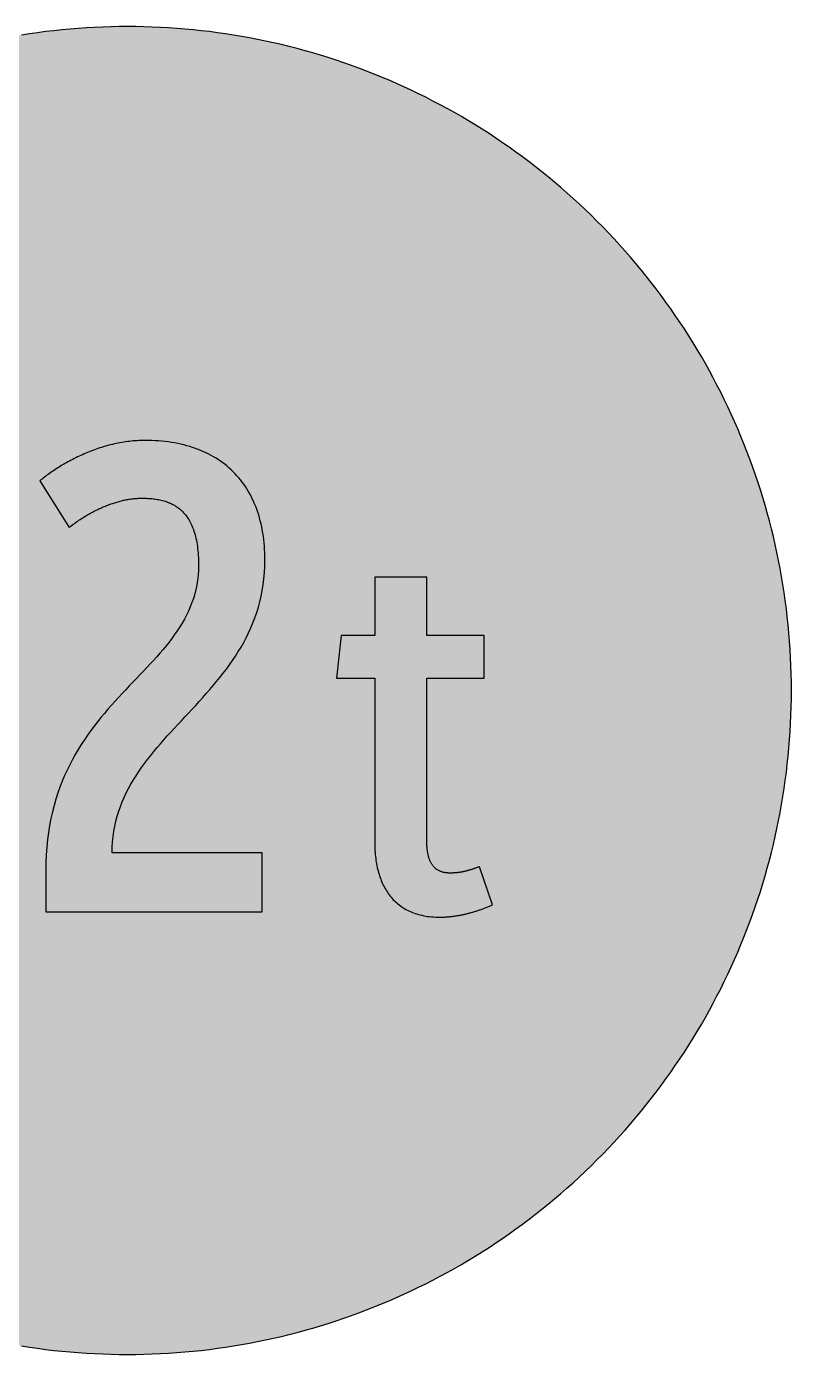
# Model space of a CAD drawing. Header units: millimetres. Extents: x 0 to 212, y 0 to 212.
# Drawn here: x 89.8 to 211.7, y 0.1 to 211.7 of the extents above; entities that cross this region are included whole.
import ezdxf

# ---------------------------------------------------------------- set-up
doc = ezdxf.new("R2010")
doc.units = ezdxf.units.MM

msp = doc.modelspace()

# ---------------------------------------------------------------- hatches: boundary and pattern name
for color, points in [(254, [(211.7189, 105.8869), (211.709, 107.2007), (211.6861, 108.5139), (211.6455, 109.8245), (211.5871, 111.1326), (211.5134, 112.4407), (211.4245, 113.7437), (211.3204, 115.0468), (211.201, 116.3447), (211.0638, 117.6426), (210.9114, 118.9355), (210.7413, 120.2258), (210.5584, 121.5136), (210.3577, 122.7988), (210.1418, 124.079), (209.9107, 125.3566), (209.6643, 126.6292), (209.4027, 127.8992), (209.1258, 129.1641), (208.8337, 130.4239), (208.5264, 131.6812), (208.2038, 132.936), (207.866, 134.1831), (207.5104, 135.4277), (207.1421, 136.6647), (206.7611, 137.8991), (206.3623, 139.1285), (205.9483, 140.3502), (205.5216, 141.5694), (205.0771, 142.781), (204.6199, 143.9901), (204.1474, 145.1915), (203.6623, 146.3853), (203.1619, 147.574), (202.6463, 148.7576), (202.1154, 149.9362), (201.5693, 151.1046), (201.0105, 152.2705), (200.439, 153.4262), (199.8523, 154.5768), (199.2503, 155.7198), (198.6356, 156.8577), (198.0057, 157.9855), (197.3605, 159.1081), (196.7052, 160.2232), (196.0321, 161.3281), (195.3489, 162.4279), (194.6504, 163.5176), (193.9366, 164.6022), (193.2102, 165.6766), (192.471, 166.7434), (191.7167, 167.8), (190.9521, 168.849), (190.1698, 169.8904), (189.3773, 170.9217), (188.5696, 171.9428), (187.7517, 172.9562), (186.9161, 173.9621), (186.0702, 174.9552), (185.2117, 175.9407), (184.338, 176.9161), (183.454, 177.8838), (182.5549, 178.8389), (181.643, 179.7837), (180.721, 180.7185), (179.7837, 181.643), (178.8389, 182.5549), (177.8838, 183.454), (176.9161, 184.338), (175.9407, 185.2117), (174.9552, 186.0702), (173.9621, 186.9161), (172.9562, 187.7492), (171.9428, 188.5696), (170.9217, 189.3773), (169.8904, 190.1698), (168.849, 190.9496), (167.8, 191.7167), (166.7408, 192.471), (165.6766, 193.2102), (164.6022, 193.9366), (163.5176, 194.6504), (162.4279, 195.3489), (161.3281, 196.0321), (160.2232, 196.7052), (159.1081, 197.3631), (157.9855, 198.0057), (156.8577, 198.6356), (155.7198, 199.2503), (154.5768, 199.8523), (153.4262, 200.439), (152.2705, 201.0131), (151.1046, 201.5719), (149.9362, 202.1154), (148.7576, 202.6463), (147.574, 203.1619), (146.3853, 203.6623), (145.1889, 204.15), (143.9875, 204.6199), (142.781, 205.0796), (141.5694, 205.5216), (140.3502, 205.9483), (139.1285, 206.3623), (137.8991, 206.7611), (136.6647, 207.1446), (135.4252, 207.5129), (134.1831, 207.866), (132.9334, 208.2038), (131.6812, 208.5264), (130.4239, 208.8337), (129.1641, 209.1284), (127.8966, 209.4052), (126.6292, 209.6668), (125.3541, 209.9132), (124.0765, 210.1444), (122.7963, 210.3603), (121.5136, 210.5584), (120.2258, 210.7438), (118.9355, 210.9114), (117.6401, 211.0638), (116.3447, 211.201), (115.0468, 211.3229), (113.7437, 211.4271), (112.4382, 211.516), (111.1326, 211.5896), (109.8245, 211.6455), (108.5113, 211.6861), (107.1982, 211.7115), (105.885, 211.7192), (104.5693, 211.7115), (103.2561, 211.6861), (101.9454, 211.6455), (100.6373, 211.5896), (99.3292, 211.516), (98.0262, 211.4271), (96.7232, 211.3229), (95.4253, 211.201), (94.1273, 211.0638), (92.8345, 210.9114), (91.5441, 210.7438), (90.2564, 210.5584), (88.9711, 210.3603), (87.691, 210.1444), (86.4133, 209.9132), (85.1408, 209.6668), (83.8708, 209.4052), (82.6059, 209.1284), (81.346, 208.8337), (80.0887, 208.5264), (78.834, 208.2038), (77.5868, 207.866), (76.3422, 207.5129), (75.1053, 207.1446), (73.8708, 206.7611), (72.6415, 206.3623), (71.4197, 205.9483), (70.2005, 205.5216), (68.9889, 205.0796), (67.7799, 204.6199), (66.5785, 204.15), (65.3847, 203.6623), (64.196, 203.1619), (63.0123, 202.6463), (61.8338, 202.1154), (60.6628, 201.5719), (59.4995, 201.0131), (58.3438, 200.439), (57.1932, 199.8523), (56.0502, 199.2503), (54.9123, 198.6356), (53.7845, 198.0057), (52.6618, 197.3631), (51.5468, 196.7052), (50.4419, 196.0321), (49.342, 195.3489), (48.2524, 194.6504), (47.1678, 193.9366), (46.0934, 193.2102), (45.0266, 192.471), (43.9699, 191.7167), (42.9209, 190.9496), (41.8795, 190.1698), (40.8483, 189.3773), (39.8272, 188.5696), (38.8137, 187.7492), (37.8079, 186.9161), (36.8148, 186.0702), (35.8292, 185.2117), (34.8539, 184.338), (33.8861, 183.454), (32.9311, 182.5549), (31.9862, 181.643), (31.049, 180.7185), (30.1269, 179.7837), (29.2151, 178.8389), (28.3159, 177.8838), (27.432, 176.9161), (26.5582, 175.9407), (25.6997, 174.9552), (24.8539, 173.9621), (24.0208, 172.9562), (23.2004, 171.9428), (22.3926, 170.9217), (21.6002, 169.8904), (20.8204, 168.849), (20.0533, 167.8), (19.2989, 166.7434), (18.5598, 165.6766), (17.8333, 164.6022), (17.1196, 163.5176), (16.4211, 162.4279), (15.7378, 161.3281), (15.0647, 160.2232), (14.4069, 159.1081), (13.7643, 157.9855), (13.1343, 156.8577), (12.5197, 155.7198), (11.9177, 154.5768), (11.3309, 153.4262), (10.7569, 152.2705), (10.1981, 151.1046), (9.6545, 149.9362), (9.1237, 148.7576), (8.6081, 147.574), (8.1077, 146.3853), (7.62, 145.1915), (7.1501, 143.9901), (6.6904, 142.781), (6.2484, 141.5694), (5.8217, 140.3502), (5.4077, 139.1285), (5.0089, 137.8991), (4.6253, 136.6647), (4.257, 135.4277), (3.904, 134.1831), (3.5662, 132.936), (3.2436, 131.6812), (2.9362, 130.4239), (2.6416, 129.1641), (2.3647, 127.8992), (2.1031, 126.6292), (1.8567, 125.3566), (1.6256, 124.079), (1.4097, 122.7988), (1.2116, 121.5136), (1.0262, 120.2258), (0.8585, 118.9355), (0.7061, 117.6426), (0.569, 116.3447), (0.447, 115.0468), (0.3429, 113.7437), (0.254, 112.4407), (0.1803, 111.1326), (0.1245, 109.8245), (0.0838, 108.5139), (0.0584, 107.2007), (0.0508, 105.885), (0.0584, 104.5718), (0.0838, 103.2586), (0.1245, 101.9454), (0.1803, 100.6373), (0.254, 99.3318), (0.3429, 98.0262), (0.447, 96.7232), (0.569, 95.4253), (0.7061, 94.1299), (0.8585, 92.8345), (1.0262, 91.5441), (1.2116, 90.2564), (1.4097, 88.9737), (1.6256, 87.6935), (1.8567, 86.4159), (2.1031, 85.1408), (2.3647, 83.8733), (2.6416, 82.6059), (2.9362, 81.346), (3.2436, 80.0887), (3.5662, 78.8365), (3.904, 77.5868), (4.257, 76.3448), (4.6253, 75.1053), (5.0089, 73.8708), (5.4077, 72.6415), (5.8217, 71.4197), (6.2484, 70.2005), (6.6904, 68.9889), (7.1501, 67.7824), (7.62, 66.581), (8.1077, 65.3847), (8.6081, 64.196), (9.1237, 63.0123), (9.6545, 61.8338), (10.1981, 60.6654), (10.7569, 59.4995), (11.3309, 58.3438), (11.9177, 57.1932), (12.5197, 56.0502), (13.1343, 54.9123), (13.7643, 53.7845), (14.4069, 52.6618), (15.0647, 51.5468), (15.7378, 50.4419), (16.4211, 49.342), (17.1196, 48.2524), (17.8333, 47.1678), (18.5598, 46.0934), (19.2989, 45.0291), (20.0533, 43.9699), (20.8204, 42.9209), (21.6002, 41.8795), (22.3926, 40.8483), (23.2004, 39.8272), (24.0208, 38.8137), (24.8539, 37.8079), (25.6997, 36.8148), (26.5582, 35.8292), (27.432, 34.8539), (28.3159, 33.8861), (29.2151, 32.9311), (30.1269, 31.9862), (31.049, 31.049), (31.9862, 30.1269), (32.9311, 29.2151), (33.8861, 28.3159), (34.8539, 27.432), (35.8292, 26.5582), (36.8148, 25.6997), (37.8079, 24.8539), (38.8137, 24.0182), (39.8272, 23.2004), (40.8483, 22.3926), (41.8795, 21.6002), (42.9209, 20.8178), (43.9699, 20.0533), (45.0266, 19.2989), (46.0934, 18.5598), (47.1678, 17.8333), (48.2524, 17.1196), (49.342, 16.4211), (50.4419, 15.7378), (51.5468, 15.0647), (52.6618, 14.4094), (53.7845, 13.7643), (54.9123, 13.1343), (56.0502, 12.5197), (57.1932, 11.9177), (58.3438, 11.3309), (59.4995, 10.7594), (60.6628, 10.2006), (61.8338, 9.6545), (63.0123, 9.1237), (64.196, 8.6081), (65.3847, 8.1077), (66.5785, 7.6225), (67.7799, 7.1501), (68.9889, 6.6929), (70.2005, 6.2484), (71.4197, 5.8217), (72.6415, 5.4077), (73.8708, 5.0089), (75.1053, 4.6279), (76.3422, 4.2596), (77.5868, 3.904), (78.834, 3.5662), (80.0887, 3.2436), (81.346, 2.9362), (82.6059, 2.6441), (83.8708, 2.3673), (85.1408, 2.1057), (86.4133, 1.8593), (87.691, 1.6281), (88.9711, 1.4122), (90.2564, 1.2116), (91.5441, 1.0287), (92.8345, 0.8585), (94.1273, 0.7061), (95.4253, 0.569), (96.7232, 0.4496), (98.0262, 0.3454), (99.3292, 0.2565), (100.6373, 0.1829), (101.9454, 0.1245), (103.2561, 0.0838), (104.5693, 0.061), (105.885, 0.0533), (107.1982, 0.061), (108.5113, 0.0838), (109.8245, 0.1245), (111.1326, 0.1829), (112.4382, 0.2565), (113.7437, 0.3454), (115.0468, 0.4496), (116.3447, 0.569), (117.6401, 0.7061), (118.9355, 0.8585), (120.2258, 1.0287), (121.5136, 1.2116), (122.7963, 1.4122), (124.0765, 1.6281), (125.3541, 1.8593), (126.6292, 2.1057), (127.8966, 2.3673), (129.1641, 2.6441), (130.4239, 2.9362), (131.6812, 3.2436), (132.9334, 3.5662), (134.1831, 3.904), (135.4252, 4.2596), (136.6647, 4.6279), (137.8991, 5.0089), (139.1285, 5.4077), (140.3502, 5.8217), (141.5694, 6.2484), (142.781, 6.6929), (143.9875, 7.1501), (145.1889, 7.6225), (146.3853, 8.1077), (147.574, 8.6081), (148.7576, 9.1237), (149.9362, 9.6545), (151.1046, 10.2006), (152.2705, 10.7594), (153.4262, 11.3309), (154.5768, 11.9177), (155.7198, 12.5197), (156.8577, 13.1343), (157.9855, 13.7643), (159.1081, 14.4094), (160.2232, 15.0647), (161.3281, 15.7378), (162.4279, 16.4211), (163.5176, 17.1196), (164.6022, 17.8333), (165.6766, 18.5598), (166.7408, 19.2989), (167.8, 20.0533), (168.849, 20.8178), (169.8904, 21.6002), (170.9217, 22.3926), (171.9428, 23.2004), (172.9562, 24.0182), (173.9621, 24.8539), (174.9552, 25.6997), (175.9407, 26.5582), (176.9161, 27.432), (177.8838, 28.3159), (178.8389, 29.2151), (179.7837, 30.1269), (180.721, 31.049), (181.643, 31.9862), (182.5549, 32.9311), (183.454, 33.8861), (184.338, 34.8539), (185.2117, 35.8292), (186.0702, 36.8148), (186.9161, 37.8079), (187.7517, 38.8137), (188.5696, 39.8272), (189.3773, 40.8483), (190.1698, 41.8795), (190.9521, 42.9209), (191.7167, 43.9699), (192.471, 45.0291), (193.2102, 46.0934), (193.9366, 47.1678), (194.6504, 48.2524), (195.3489, 49.342), (196.0321, 50.4419), (196.7052, 51.5468), (197.3605, 52.6618), (198.0057, 53.7845), (198.6356, 54.9123), (199.2503, 56.0502), (199.8523, 57.1932), (200.439, 58.3438), (201.0105, 59.4995), (201.5693, 60.6654), (202.1154, 61.8338), (202.6463, 63.0123), (203.1619, 64.196), (203.6623, 65.3847), (204.1474, 66.581), (204.6199, 67.7824), (205.0771, 68.9889), (205.5216, 70.2005), (205.9483, 71.4197), (206.3623, 72.6415), (206.7611, 73.8708), (207.1421, 75.1053), (207.5104, 76.3448), (207.866, 77.5868), (208.2038, 78.8365), (208.5264, 80.0887), (208.8337, 81.346), (209.1258, 82.6059), (209.4027, 83.8733), (209.6643, 85.1408), (209.9107, 86.4159), (210.1418, 87.6935), (210.3577, 88.9737), (210.5584, 90.2564), (210.7413, 91.5441), (210.9114, 92.8345), (211.0638, 94.1299), (211.201, 95.4253), (211.3204, 96.7232), (211.4245, 98.0262), (211.5134, 99.3318), (211.5871, 100.6373), (211.6455, 101.9454), (211.6861, 103.2586), (211.709, 104.5718), (211.7166, 105.885)]), (59, [(108.2146, 136.5412), (108.4402, 136.5377), (108.6663, 136.5352), (108.8923, 136.5275), (109.1159, 136.5174), (109.3394, 136.5047), (109.5604, 136.4894), (109.7788, 136.4691), (109.9972, 136.4463), (110.2131, 136.4183), (110.429, 136.3878), (110.6399, 136.3548), (110.8507, 136.3142), (111.059, 136.2735), (111.2672, 136.2253), (111.4704, 136.1745), (111.6736, 136.1211), (111.8718, 136.0602), (112.0699, 135.9941), (112.2655, 135.9256), (112.456, 135.8519), (112.6465, 135.7732), (112.8344, 135.6868), (113.0173, 135.5979), (113.2002, 135.5014), (113.378, 135.4023), (113.5532, 135.2956), (113.726, 135.1813), (113.8936, 135.0645), (114.0587, 134.94), (114.2213, 134.808), (114.3813, 134.6733), (114.5362, 134.5286), (114.6886, 134.3787), (114.8385, 134.2238), (114.9807, 134.0612), (115.123, 133.891), (115.2601, 133.7132), (115.3922, 133.5303), (115.5217, 133.3373), (115.6462, 133.1392), (115.7681, 132.9334), (115.8824, 132.7201), (115.9967, 132.4991), (116.1034, 132.2705), (116.2075, 132.0317), (116.3041, 131.7879), (116.398, 131.5339), (116.4869, 131.2723), (116.5733, 131.0005), (116.652, 130.7236), (116.7257, 130.4341), (116.7968, 130.1394), (116.8603, 129.8321), (116.9187, 129.5197), (116.9746, 129.1946), (117.0229, 128.8618), (117.0661, 128.5215), (117.1042, 128.1684), (117.1346, 127.8077), (117.1626, 127.4369), (117.1829, 127.0533), (117.1981, 126.6622), (117.2058, 126.2609), (117.2083, 125.8494), (117.1905, 125.0417), (117.1397, 124.2543), (117.0534, 123.4846), (116.9365, 122.7328), (116.7867, 121.9962), (116.6063, 121.2799), (116.398, 120.5763), (116.1644, 119.888), (115.9002, 119.2124), (115.6132, 118.5494), (115.2982, 117.8992), (114.9629, 117.2591), (114.6048, 116.6292), (114.2238, 116.0094), (113.825, 115.3973), (113.4059, 114.7928), (112.969, 114.1933), (112.5169, 113.6015), (112.047, 113.0122), (111.5644, 112.428), (111.0666, 111.8464), (110.5586, 111.2672), (110.0379, 110.6907), (109.507, 110.1141), (108.9685, 109.535), (108.4224, 108.9558), (107.8687, 108.3742), (107.3074, 107.7874), (106.746, 107.2007), (106.1771, 106.6063), (105.6081, 106.0069), (105.0392, 105.3998), (104.4677, 104.7852), (103.8987, 104.1629), (103.3323, 103.5304), (102.7684, 102.8878), (102.2096, 102.235), (101.6559, 101.5695), (101.1072, 100.8913), (100.5688, 100.2005), (100.0379, 99.4918), (99.5197, 98.7704), (99.0092, 98.0313), (98.5139, 97.2769), (98.0288, 96.5022), (97.5614, 95.7097), (97.1067, 94.8969), (96.6699, 94.0613), (96.2533, 93.2053), (95.852, 92.329), (95.4735, 91.4273), (95.1128, 90.5002), (94.7776, 89.5502), (94.4651, 88.5723), (94.1756, 87.5665), (93.914, 86.5353), (93.6777, 85.4735), (93.4695, 84.3839), (93.2891, 83.2637), (93.1418, 82.1106), (93.0224, 80.9244), (92.9361, 79.7077), (92.8853, 78.4555), (92.8675, 77.1677), (92.8688, 70.6092), (127.3708, 70.6092), (127.3708, 80.028), (103.4521, 80.028), (103.4694, 80.9142), (103.5202, 81.7829), (103.6066, 82.6338), (103.7234, 83.4644), (103.8733, 84.2797), (104.0536, 85.0798), (104.2619, 85.8622), (104.4956, 86.6292), (104.7598, 87.3811), (105.0468, 88.1202), (105.3617, 88.8467), (105.697, 89.5604), (106.0552, 90.2614), (106.4362, 90.9523), (106.8349, 91.633), (107.254, 92.3036), (107.6909, 92.9665), (108.143, 93.6193), (108.6129, 94.267), (109.0955, 94.9046), (109.5934, 95.5396), (110.1014, 96.1669), (110.6221, 96.7892), (111.1529, 97.4065), (111.6914, 98.0237), (112.2375, 98.6358), (112.7912, 99.2454), (113.3526, 99.855), (113.9139, 100.4621), (114.4829, 101.0717), (115.0518, 101.6813), (115.6208, 102.2909), (116.1923, 102.903), (116.7613, 103.5177), (117.3277, 104.1375), (117.8916, 104.7598), (118.4504, 105.3871), (119.0041, 106.0221), (119.5527, 106.6622), (120.0912, 107.3074), (120.6221, 107.9627), (121.1402, 108.6256), (121.6508, 109.2962), (122.1461, 109.9769), (122.6312, 110.6678), (123.0986, 111.3714), (123.5532, 112.0851), (123.9901, 112.8116), (124.4067, 113.5532), (124.808, 114.3076), (125.1864, 115.0747), (125.5471, 115.857), (125.8824, 116.6571), (126.1948, 117.4725), (126.4844, 118.3081), (126.746, 119.159), (126.9822, 120.0277), (127.1905, 120.9167), (127.3708, 121.826), (127.5182, 122.7557), (127.6375, 123.7082), (127.7239, 124.681), (127.7747, 125.6792), (127.7925, 126.6977), (127.7874, 127.2591), (127.7722, 127.8153), (127.7468, 128.3614), (127.7087, 128.8999), (127.6629, 129.4308), (127.6071, 129.9566), (127.541, 130.4722), (127.4648, 130.9802), (127.3785, 131.4806), (127.2819, 131.9733), (127.1753, 132.4585), (127.0584, 132.936), (126.9314, 133.4059), (126.7968, 133.8656), (126.652, 134.3203), (126.4971, 134.7648), (126.332, 135.2017), (126.1567, 135.6309), (125.9738, 136.05), (125.7808, 136.4615), (125.5776, 136.8654), (125.3642, 137.2616), (125.1433, 137.6477), (124.9121, 138.0287), (124.6734, 138.397), (124.4244, 138.7602), (124.1654, 139.1133), (123.8987, 139.4562), (123.6218, 139.7914), (123.3373, 140.1191), (123.0427, 140.4391), (122.7379, 140.7465), (122.4255, 141.0487), (122.1054, 141.3408), (121.7752, 141.6228), (121.4374, 141.8971), (121.092, 142.1613), (120.7364, 142.4178), (120.3706, 142.6642), (119.9998, 142.9029), (119.6188, 143.129), (119.2301, 143.35), (118.8314, 143.5583), (118.425, 143.7589), (118.0109, 143.952), (117.5893, 144.1323), (117.1575, 144.305), (116.7181, 144.4676), (116.2736, 144.6225), (115.8164, 144.7648), (115.3541, 144.8994), (114.8842, 145.0238), (114.4067, 145.1381), (113.919, 145.2448), (113.4262, 145.3388), (112.9233, 145.4252), (112.4128, 145.4988), (111.8972, 145.5649), (111.3714, 145.6207), (110.8405, 145.6665), (110.2995, 145.702), (109.7534, 145.7274), (109.1971, 145.7427), (108.6358, 145.7477), (108.3285, 145.7452), (108.0211, 145.7376), (107.7163, 145.7274), (107.409, 145.7096), (107.1042, 145.6893), (106.7994, 145.6639), (106.4946, 145.636), (106.1898, 145.6004), (105.8875, 145.5623), (105.5853, 145.5217), (105.283, 145.4734), (104.9833, 145.4252), (104.6836, 145.3693), (104.3864, 145.3134), (104.0892, 145.2499), (103.792, 145.1864), (103.4974, 145.1178), (103.2027, 145.0442), (102.9106, 144.9705), (102.6185, 144.8892), (102.329, 144.8079), (102.0394, 144.7216), (101.7524, 144.6352), (101.4679, 144.5438), (101.1834, 144.4473), (100.9015, 144.3507), (100.6196, 144.2517), (100.3427, 144.1475), (100.0633, 144.0434), (99.789, 143.9342), (99.5147, 143.8224), (99.2454, 143.7107), (98.9762, 143.5964), (98.7069, 143.477), (98.4428, 143.3576), (98.1786, 143.2357), (97.9195, 143.1138), (97.6605, 142.9868), (97.4039, 142.8598), (97.1499, 142.7302), (96.8985, 142.5981), (96.6495, 142.4661), (96.4032, 142.3314), (96.1593, 142.1968), (95.9206, 142.0597), (95.6818, 141.92), (95.4456, 141.7803), (95.2119, 141.6406), (94.9833, 141.4983), (94.7572, 141.3561), (94.5312, 141.2113), (94.3102, 141.0665), (94.0943, 140.9217), (93.8784, 140.7744), (93.6676, 140.6271), (93.4593, 140.4798), (93.2536, 140.3325), (93.0529, 140.1851), (92.8548, 140.0353), (92.6592, 139.888), (92.4687, 139.7381), (92.2807, 139.5908), (92.0953, 139.4409), (91.915, 139.2911), (96.5729, 131.8849), (96.7689, 132.0368), (96.967, 132.1867), (97.1652, 132.3315), (97.3633, 132.4762), (97.5614, 132.6185), (97.7595, 132.7556), (97.9551, 132.8928), (98.1532, 133.0249), (98.3488, 133.157), (98.5444, 133.284), (98.7425, 133.4084), (98.9381, 133.5329), (99.1311, 133.6523), (99.3267, 133.7691), (99.5223, 133.8834), (99.7153, 133.9952), (99.9084, 134.1044), (100.1014, 134.2111), (100.2944, 134.3152), (100.4875, 134.4168), (100.678, 134.5159), (100.8685, 134.6124), (101.059, 134.7064), (101.2495, 134.7978), (101.44, 134.8867), (101.6279, 134.9756), (101.8184, 135.0594), (102.0039, 135.1407), (102.1918, 135.2194), (102.3798, 135.2956), (102.5652, 135.3693), (102.7506, 135.443), (102.9335, 135.5115), (103.1189, 135.5776), (103.3018, 135.6436), (103.4821, 135.7071), (103.665, 135.7655), (103.8454, 135.824), (104.0257, 135.8798), (104.2035, 135.9306), (104.3813, 135.9814), (104.5591, 136.0297), (104.7369, 136.078), (104.9122, 136.1211), (105.0874, 136.1618), (105.2601, 136.2024), (105.4329, 136.238), (105.6056, 136.2735), (105.7758, 136.3066), (105.9459, 136.337), (106.1161, 136.365), (106.2838, 136.3904), (106.4514, 136.4158), (106.6165, 136.4361), (106.7816, 136.4564), (106.9442, 136.4742), (107.1067, 136.4894), (107.2693, 136.5021), (107.4293, 136.5148), (107.5893, 136.5225), (107.7468, 136.5301), (107.9043, 136.5352), (108.0592, 136.5377), (108.2142, 136.5402)]), (59, [(145.2989, 81.6155), (145.3007, 81.2952), (145.3058, 80.9777), (145.3185, 80.6628), (145.3337, 80.3504), (145.3566, 80.043), (145.382, 79.7357), (145.4125, 79.4334), (145.4455, 79.1362), (145.4861, 78.8391), (145.5318, 78.547), (145.5801, 78.2599), (145.6334, 77.9729), (145.6944, 77.691), (145.7579, 77.4141), (145.8265, 77.1398), (145.9001, 76.868), (145.9789, 76.6013), (146.0627, 76.3397), (146.1491, 76.0806), (146.243, 75.8266), (146.3421, 75.5752), (146.4462, 75.3288), (146.5555, 75.0875), (146.6672, 74.8487), (146.7866, 74.6176), (146.9111, 74.389), (147.0406, 74.1629), (147.1752, 73.9445), (147.3149, 73.7286), (147.4572, 73.5203), (147.607, 73.3146), (147.7645, 73.1164), (147.9245, 72.9209), (148.0896, 72.7304), (148.2598, 72.5449), (148.4376, 72.3671), (148.6179, 72.1919), (148.8059, 72.0242), (148.9989, 71.8591), (149.1945, 71.7017), (149.4003, 71.5493), (149.6085, 71.4045), (149.8219, 71.2622), (150.0429, 71.1276), (150.2664, 70.9981), (150.4975, 70.8762), (150.7338, 70.7593), (150.9776, 70.6476), (151.224, 70.5434), (151.478, 70.4444), (151.7371, 70.3529), (152.0012, 70.2666), (152.2705, 70.1878), (152.5473, 70.1142), (152.8293, 70.0481), (153.1163, 69.9872), (153.4084, 69.9364), (153.7081, 69.8881), (154.0129, 69.85), (154.3253, 69.817), (154.6403, 69.7916), (154.9629, 69.7738), (155.2905, 69.7636), (155.6258, 69.7611), (155.7604, 69.7611), (155.895, 69.7636), (156.0297, 69.7662), (156.1643, 69.7687), (156.2989, 69.7738), (156.4335, 69.7789), (156.5681, 69.7865), (156.7028, 69.7941), (156.8374, 69.8043), (156.9695, 69.8144), (157.1041, 69.8271), (157.2387, 69.8373), (157.3708, 69.8525), (157.5054, 69.8652), (157.6375, 69.8805), (157.7721, 69.8983), (157.9042, 69.916), (158.0363, 69.9338), (158.1709, 69.9516), (158.303, 69.9719), (158.435, 69.9948), (158.5697, 70.0176), (158.7017, 70.0405), (158.8338, 70.0634), (158.9659, 70.0888), (159.098, 70.1142), (159.2326, 70.1421), (159.3647, 70.17), (159.4968, 70.198), (159.6288, 70.2285), (159.7609, 70.2589), (159.893, 70.2894), (160.0251, 70.3224), (160.1546, 70.3555), (160.2867, 70.3885), (160.4188, 70.424), (160.5509, 70.4596), (160.6829, 70.4952), (160.815, 70.5333), (160.9446, 70.5714), (161.0766, 70.6095), (161.2087, 70.6501), (161.3408, 70.6882), (161.4703, 70.7314), (161.6024, 70.772), (161.7345, 70.8152), (161.864, 70.8584), (161.9961, 70.9041), (162.1282, 70.9473), (162.2577, 70.993), (162.3898, 71.0413), (162.5219, 71.087), (162.6514, 71.1352), (162.7835, 71.1835), (162.9131, 71.2343), (163.0451, 71.2826), (163.1772, 71.3334), (163.3068, 71.3867), (163.4388, 71.4375), (163.5684, 71.4908), (163.7005, 71.5442), (163.83, 71.5975), (163.9621, 71.6534), (164.0916, 71.7067), (161.9772, 77.8051), (161.8844, 77.7697), (161.7955, 77.7342), (161.7066, 77.7011), (161.6177, 77.6681), (161.5313, 77.6351), (161.4449, 77.6021), (161.3611, 77.5716), (161.2748, 77.5411), (161.1935, 77.5106), (161.1097, 77.4827), (161.0284, 77.4548), (160.9471, 77.4268), (160.8658, 77.4014), (160.7871, 77.3735), (160.7083, 77.3481), (160.6296, 77.3227), (160.5509, 77.2998), (160.4747, 77.277), (160.3985, 77.2541), (160.3223, 77.2312), (160.2486, 77.2084), (160.1749, 77.1881), (160.1013, 77.1677), (160.0276, 77.1474), (159.954, 77.1296), (159.8828, 77.1093), (159.8092, 77.0915), (159.7381, 77.0738), (159.6669, 77.0585), (159.5984, 77.0407), (159.5272, 77.0255), (159.4587, 77.0103), (159.3875, 76.995), (159.319, 76.9823), (159.2504, 76.9671), (159.1818, 76.9544), (159.1158, 76.9417), (159.0472, 76.9315), (158.9786, 76.9188), (158.9126, 76.9087), (158.8465, 76.8985), (158.7779, 76.8883), (158.7119, 76.8782), (158.6459, 76.8706), (158.5798, 76.8629), (158.5138, 76.8553), (158.4477, 76.8477), (158.3817, 76.8401), (158.3157, 76.8325), (158.2496, 76.8274), (158.1836, 76.8223), (158.1175, 76.8172), (158.0515, 76.8121), (157.9855, 76.8071), (157.9194, 76.8045), (157.8534, 76.7994), (157.7873, 76.7969), (157.7213, 76.7944), (157.6553, 76.7918), (157.5867, 76.7918), (157.5206, 76.7893), (157.4546, 76.7893), (157.386, 76.7893), (157.32, 76.7893), (157.193, 76.7893), (157.0711, 76.7944), (156.9491, 76.7994), (156.8323, 76.8096), (156.7155, 76.8223), (156.6012, 76.8375), (156.4894, 76.8553), (156.3827, 76.8756), (156.276, 76.8985), (156.1719, 76.9239), (156.0703, 76.9518), (155.9687, 76.9823), (155.8722, 77.0153), (155.7782, 77.0509), (155.6842, 77.089), (155.5953, 77.1296), (155.5064, 77.1754), (155.4201, 77.2211), (155.3362, 77.2693), (155.255, 77.3201), (155.1762, 77.3735), (155.0975, 77.4319), (155.0238, 77.4903), (154.9502, 77.5513), (154.879, 77.6148), (154.8105, 77.6808), (154.7444, 77.7494), (154.6809, 77.8231), (154.6174, 77.8967), (154.5565, 77.9729), (154.498, 78.0517), (154.4422, 78.1329), (154.3863, 78.2142), (154.3355, 78.3006), (154.2847, 78.3895), (154.2339, 78.4809), (154.1882, 78.5724), (154.1424, 78.6689), (154.0993, 78.7679), (154.0586, 78.867), (154.0205, 78.9686), (153.9824, 79.0753), (153.9469, 79.182), (153.9138, 79.2912), (153.8808, 79.4029), (153.8503, 79.5172), (153.8224, 79.6341), (153.797, 79.7509), (153.7716, 79.8728), (153.7487, 79.9973), (153.7259, 80.1218), (153.7056, 80.2488), (153.6878, 80.3783), (153.6725, 80.5104), (153.6573, 80.645), (153.6446, 80.7822), (153.6319, 80.9219), (153.6217, 81.0616), (153.6141, 81.2038), (153.6065, 81.3486), (153.6014, 81.4959), (153.5989, 81.6458), (153.5963, 81.7982), (153.5938, 81.9506), (153.5963, 107.8615), (162.741, 107.8615), (162.741, 114.6344), (153.5963, 114.6344), (153.5963, 123.9488), (145.2989, 123.9488), (145.2989, 114.6344), (139.9646, 114.6344), (139.2026, 107.8615), (145.2989, 107.8615)])]:
    msp.add_hatch(color=color).paths.add_polyline_path(points)

# ---------------------------------------------------------------- linework, layer by layer
at = {"color": 254}
for points in [[(211.7189, 105.8869), (211.709, 107.2007), (211.6861, 108.5139), (211.6455, 109.8245), (211.5871, 111.1326), (211.5134, 112.4407), (211.4245, 113.7437), (211.3204, 115.0468), (211.201, 116.3447), (211.0638, 117.6426), (210.9114, 118.9355), (210.7413, 120.2258), (210.5584, 121.5136), (210.3577, 122.7988), (210.1418, 124.079), (209.9107, 125.3566), (209.6643, 126.6292), (209.4027, 127.8992), (209.1258, 129.1641), (208.8337, 130.4239), (208.5264, 131.6812), (208.2038, 132.936), (207.866, 134.1831), (207.5104, 135.4277), (207.1421, 136.6647), (206.7611, 137.8991), (206.3623, 139.1285), (205.9483, 140.3502), (205.5216, 141.5694), (205.0771, 142.781), (204.6199, 143.9901), (204.1474, 145.1915), (203.6623, 146.3853), (203.1619, 147.574), (202.6463, 148.7576), (202.1154, 149.9362), (201.5693, 151.1046), (201.0105, 152.2705), (200.439, 153.4262), (199.8523, 154.5768), (199.2503, 155.7198), (198.6356, 156.8577), (198.0057, 157.9855), (197.3605, 159.1081), (196.7052, 160.2232), (196.0321, 161.3281), (195.3489, 162.4279), (194.6504, 163.5176), (193.9366, 164.6022), (193.2102, 165.6766), (192.471, 166.7434), (191.7167, 167.8), (190.9521, 168.849), (190.1698, 169.8904), (189.3773, 170.9217), (188.5696, 171.9428), (187.7517, 172.9562), (186.9161, 173.9621), (186.0702, 174.9552), (185.2117, 175.9407), (184.338, 176.9161), (183.454, 177.8838), (182.5549, 178.8389), (181.643, 179.7837), (180.721, 180.7185), (179.7837, 181.643), (178.8389, 182.5549), (177.8838, 183.454), (176.9161, 184.338), (175.9407, 185.2117), (174.9552, 186.0702), (173.9621, 186.9161), (172.9562, 187.7492), (171.9428, 188.5696), (170.9217, 189.3773), (169.8904, 190.1698), (168.849, 190.9496), (167.8, 191.7167), (166.7408, 192.471), (165.6766, 193.2102), (164.6022, 193.9366), (163.5176, 194.6504), (162.4279, 195.3489), (161.3281, 196.0321), (160.2232, 196.7052), (159.1081, 197.3631), (157.9855, 198.0057), (156.8577, 198.6356), (155.7198, 199.2503), (154.5768, 199.8523), (153.4262, 200.439), (152.2705, 201.0131), (151.1046, 201.5719), (149.9362, 202.1154), (148.7576, 202.6463), (147.574, 203.1619), (146.3853, 203.6623), (145.1889, 204.15), (143.9875, 204.6199), (142.781, 205.0796), (141.5694, 205.5216), (140.3502, 205.9483), (139.1285, 206.3623), (137.8991, 206.7611), (136.6647, 207.1446), (135.4252, 207.5129), (134.1831, 207.866), (132.9334, 208.2038), (131.6812, 208.5264), (130.4239, 208.8337), (129.1641, 209.1284), (127.8966, 209.4052), (126.6292, 209.6668), (125.3541, 209.9132), (124.0765, 210.1444), (122.7963, 210.3603), (121.5136, 210.5584), (120.2258, 210.7438), (118.9355, 210.9114), (117.6401, 211.0638), (116.3447, 211.201), (115.0468, 211.3229), (113.7437, 211.4271), (112.4382, 211.516), (111.1326, 211.5896), (109.8245, 211.6455), (108.5113, 211.6861), (107.1982, 211.7115), (105.885, 211.7192), (104.5693, 211.7115), (103.2561, 211.6861), (101.9454, 211.6455), (100.6373, 211.5896), (99.3292, 211.516), (98.0262, 211.4271), (96.7232, 211.3229), (95.4253, 211.201), (94.1273, 211.0638), (92.8345, 210.9114), (91.5441, 210.7438), (90.2564, 210.5584), (88.9711, 210.3603)], [(88.9711, 1.4122), (90.2564, 1.2116), (91.5441, 1.0287), (92.8345, 0.8585), (94.1273, 0.7061), (95.4253, 0.569), (96.7232, 0.4496), (98.0262, 0.3454), (99.3292, 0.2565), (100.6373, 0.1829), (101.9454, 0.1245), (103.2561, 0.0838), (104.5693, 0.061), (105.885, 0.0533), (107.1982, 0.061), (108.5113, 0.0838), (109.8245, 0.1245), (111.1326, 0.1829), (112.4382, 0.2565), (113.7437, 0.3454), (115.0468, 0.4496), (116.3447, 0.569), (117.6401, 0.7061), (118.9355, 0.8585), (120.2258, 1.0287), (121.5136, 1.2116), (122.7963, 1.4122), (124.0765, 1.6281), (125.3541, 1.8593), (126.6292, 2.1057), (127.8966, 2.3673), (129.1641, 2.6441), (130.4239, 2.9362), (131.6812, 3.2436), (132.9334, 3.5662), (134.1831, 3.904), (135.4252, 4.2596), (136.6647, 4.6279), (137.8991, 5.0089), (139.1285, 5.4077), (140.3502, 5.8217), (141.5694, 6.2484), (142.781, 6.6929), (143.9875, 7.1501), (145.1889, 7.6225), (146.3853, 8.1077), (147.574, 8.6081), (148.7576, 9.1237), (149.9362, 9.6545), (151.1046, 10.2006), (152.2705, 10.7594), (153.4262, 11.3309), (154.5768, 11.9177), (155.7198, 12.5197), (156.8577, 13.1343), (157.9855, 13.7643), (159.1081, 14.4094), (160.2232, 15.0647), (161.3281, 15.7378), (162.4279, 16.4211), (163.5176, 17.1196), (164.6022, 17.8333), (165.6766, 18.5598), (166.7408, 19.2989), (167.8, 20.0533), (168.849, 20.8178), (169.8904, 21.6002), (170.9217, 22.3926), (171.9428, 23.2004), (172.9562, 24.0182), (173.9621, 24.8539), (174.9552, 25.6997), (175.9407, 26.5582), (176.9161, 27.432), (177.8838, 28.3159), (178.8389, 29.2151), (179.7837, 30.1269), (180.721, 31.049), (181.643, 31.9862), (182.5549, 32.9311), (183.454, 33.8861), (184.338, 34.8539), (185.2117, 35.8292), (186.0702, 36.8148), (186.9161, 37.8079), (187.7517, 38.8137), (188.5696, 39.8272), (189.3773, 40.8483), (190.1698, 41.8795), (190.9521, 42.9209), (191.7167, 43.9699), (192.471, 45.0291), (193.2102, 46.0934), (193.9366, 47.1678), (194.6504, 48.2524), (195.3489, 49.342), (196.0321, 50.4419), (196.7052, 51.5468), (197.3605, 52.6618), (198.0057, 53.7845), (198.6356, 54.9123), (199.2503, 56.0502), (199.8523, 57.1932), (200.439, 58.3438), (201.0105, 59.4995), (201.5693, 60.6654), (202.1154, 61.8338), (202.6463, 63.0123), (203.1619, 64.196), (203.6623, 65.3847), (204.1474, 66.581), (204.6199, 67.7824), (205.0771, 68.9889), (205.5216, 70.2005), (205.9483, 71.4197), (206.3623, 72.6415), (206.7611, 73.8708), (207.1421, 75.1053), (207.5104, 76.3448), (207.866, 77.5868), (208.2038, 78.8365), (208.5264, 80.0887), (208.8337, 81.346), (209.1258, 82.6059), (209.4027, 83.8733), (209.6643, 85.1408), (209.9107, 86.4159), (210.1418, 87.6935), (210.3577, 88.9737), (210.5584, 90.2564), (210.7413, 91.5441), (210.9114, 92.8345), (211.0638, 94.1299), (211.201, 95.4253), (211.3204, 96.7232), (211.4245, 98.0262), (211.5134, 99.3318), (211.5871, 100.6373), (211.6455, 101.9454), (211.6861, 103.2586), (211.709, 104.5718), (211.7166, 105.885), (211.7189, 105.8869)]]:
    msp.add_lwpolyline(points, dxfattribs=at)
at = {"color": 59}
for points in [[(108.2146, 136.5412), (108.4402, 136.5377), (108.6663, 136.5352), (108.8923, 136.5275), (109.1159, 136.5174), (109.3394, 136.5047), (109.5604, 136.4894), (109.7788, 136.4691), (109.9972, 136.4463), (110.2131, 136.4183), (110.429, 136.3878), (110.6399, 136.3548), (110.8507, 136.3142), (111.059, 136.2735), (111.2672, 136.2253), (111.4704, 136.1745), (111.6736, 136.1211), (111.8718, 136.0602), (112.0699, 135.9941), (112.2655, 135.9256), (112.456, 135.8519), (112.6465, 135.7732), (112.8344, 135.6868), (113.0173, 135.5979), (113.2002, 135.5014), (113.378, 135.4023), (113.5532, 135.2956), (113.726, 135.1813), (113.8936, 135.0645), (114.0587, 134.94), (114.2213, 134.808), (114.3813, 134.6733), (114.5362, 134.5286), (114.6886, 134.3787), (114.8385, 134.2238), (114.9807, 134.0612), (115.123, 133.891), (115.2601, 133.7132), (115.3922, 133.5303), (115.5217, 133.3373), (115.6462, 133.1392), (115.7681, 132.9334), (115.8824, 132.7201), (115.9967, 132.4991), (116.1034, 132.2705), (116.2075, 132.0317), (116.3041, 131.7879), (116.398, 131.5339), (116.4869, 131.2723), (116.5733, 131.0005), (116.652, 130.7236), (116.7257, 130.4341), (116.7968, 130.1394), (116.8603, 129.8321), (116.9187, 129.5197), (116.9746, 129.1946), (117.0229, 128.8618), (117.0661, 128.5215), (117.1042, 128.1684), (117.1346, 127.8077), (117.1626, 127.4369), (117.1829, 127.0533), (117.1981, 126.6622), (117.2058, 126.2609), (117.2083, 125.8494), (117.1905, 125.0417), (117.1397, 124.2543), (117.0534, 123.4846), (116.9365, 122.7328), (116.7867, 121.9962), (116.6063, 121.2799), (116.398, 120.5763), (116.1644, 119.888), (115.9002, 119.2124), (115.6132, 118.5494), (115.2982, 117.8992), (114.9629, 117.2591), (114.6048, 116.6292), (114.2238, 116.0094), (113.825, 115.3973), (113.4059, 114.7928), (112.969, 114.1933), (112.5169, 113.6015), (112.047, 113.0122), (111.5644, 112.428), (111.0666, 111.8464), (110.5586, 111.2672), (110.0379, 110.6907), (109.507, 110.1141), (108.9685, 109.535), (108.4224, 108.9558), (107.8687, 108.3742), (107.3074, 107.7874), (106.746, 107.2007), (106.1771, 106.6063), (105.6081, 106.0069), (105.0392, 105.3998), (104.4677, 104.7852), (103.8987, 104.1629), (103.3323, 103.5304), (102.7684, 102.8878), (102.2096, 102.235), (101.6559, 101.5695), (101.1072, 100.8913), (100.5688, 100.2005), (100.0379, 99.4918), (99.5197, 98.7704), (99.0092, 98.0313), (98.5139, 97.2769), (98.0288, 96.5022), (97.5614, 95.7097), (97.1067, 94.8969), (96.6699, 94.0613), (96.2533, 93.2053), (95.852, 92.329), (95.4735, 91.4273), (95.1128, 90.5002), (94.7776, 89.5502), (94.4651, 88.5723), (94.1756, 87.5665), (93.914, 86.5353), (93.6777, 85.4735), (93.4695, 84.3839), (93.2891, 83.2637), (93.1418, 82.1106), (93.0224, 80.9244), (92.9361, 79.7077), (92.8853, 78.4555), (92.8675, 77.1677), (92.8688, 70.6092), (127.3708, 70.6092), (127.3708, 80.028), (103.4521, 80.028), (103.4694, 80.9142), (103.5202, 81.7829), (103.6066, 82.6338), (103.7234, 83.4644), (103.8733, 84.2797), (104.0536, 85.0798), (104.2619, 85.8622), (104.4956, 86.6292), (104.7598, 87.3811), (105.0468, 88.1202), (105.3617, 88.8467), (105.697, 89.5604), (106.0552, 90.2614), (106.4362, 90.9523), (106.8349, 91.633), (107.254, 92.3036), (107.6909, 92.9665), (108.143, 93.6193), (108.6129, 94.267), (109.0955, 94.9046), (109.5934, 95.5396), (110.1014, 96.1669), (110.6221, 96.7892), (111.1529, 97.4065), (111.6914, 98.0237), (112.2375, 98.6358), (112.7912, 99.2454), (113.3526, 99.855), (113.9139, 100.4621), (114.4829, 101.0717), (115.0518, 101.6813), (115.6208, 102.2909), (116.1923, 102.903), (116.7613, 103.5177), (117.3277, 104.1375), (117.8916, 104.7598), (118.4504, 105.3871), (119.0041, 106.0221), (119.5527, 106.6622), (120.0912, 107.3074), (120.6221, 107.9627), (121.1402, 108.6256), (121.6508, 109.2962), (122.1461, 109.9769), (122.6312, 110.6678), (123.0986, 111.3714), (123.5532, 112.0851), (123.9901, 112.8116), (124.4067, 113.5532), (124.808, 114.3076), (125.1864, 115.0747), (125.5471, 115.857), (125.8824, 116.6571), (126.1948, 117.4725), (126.4844, 118.3081), (126.746, 119.159), (126.9822, 120.0277), (127.1905, 120.9167), (127.3708, 121.826), (127.5182, 122.7557), (127.6375, 123.7082), (127.7239, 124.681), (127.7747, 125.6792), (127.7925, 126.6977), (127.7874, 127.2591), (127.7722, 127.8153), (127.7468, 128.3614), (127.7087, 128.8999), (127.6629, 129.4308), (127.6071, 129.9566), (127.541, 130.4722), (127.4648, 130.9802), (127.3785, 131.4806), (127.2819, 131.9733), (127.1753, 132.4585), (127.0584, 132.936), (126.9314, 133.4059), (126.7968, 133.8656), (126.652, 134.3203), (126.4971, 134.7648), (126.332, 135.2017), (126.1567, 135.6309), (125.9738, 136.05), (125.7808, 136.4615), (125.5776, 136.8654), (125.3642, 137.2616), (125.1433, 137.6477), (124.9121, 138.0287), (124.6734, 138.397), (124.4244, 138.7602), (124.1654, 139.1133), (123.8987, 139.4562), (123.6218, 139.7914), (123.3373, 140.1191), (123.0427, 140.4391), (122.7379, 140.7465), (122.4255, 141.0487), (122.1054, 141.3408), (121.7752, 141.6228), (121.4374, 141.8971), (121.092, 142.1613), (120.7364, 142.4178), (120.3706, 142.6642), (119.9998, 142.9029), (119.6188, 143.129), (119.2301, 143.35), (118.8314, 143.5583), (118.425, 143.7589), (118.0109, 143.952), (117.5893, 144.1323), (117.1575, 144.305), (116.7181, 144.4676), (116.2736, 144.6225), (115.8164, 144.7648), (115.3541, 144.8994), (114.8842, 145.0238), (114.4067, 145.1381), (113.919, 145.2448), (113.4262, 145.3388), (112.9233, 145.4252), (112.4128, 145.4988), (111.8972, 145.5649), (111.3714, 145.6207), (110.8405, 145.6665), (110.2995, 145.702), (109.7534, 145.7274), (109.1971, 145.7427), (108.6358, 145.7477), (108.3285, 145.7452), (108.0211, 145.7376), (107.7163, 145.7274), (107.409, 145.7096), (107.1042, 145.6893), (106.7994, 145.6639), (106.4946, 145.636), (106.1898, 145.6004), (105.8875, 145.5623), (105.5853, 145.5217), (105.283, 145.4734), (104.9833, 145.4252), (104.6836, 145.3693), (104.3864, 145.3134), (104.0892, 145.2499), (103.792, 145.1864), (103.4974, 145.1178), (103.2027, 145.0442), (102.9106, 144.9705), (102.6185, 144.8892), (102.329, 144.8079), (102.0394, 144.7216), (101.7524, 144.6352), (101.4679, 144.5438), (101.1834, 144.4473), (100.9015, 144.3507), (100.6196, 144.2517), (100.3427, 144.1475), (100.0633, 144.0434), (99.789, 143.9342), (99.5147, 143.8224), (99.2454, 143.7107), (98.9762, 143.5964), (98.7069, 143.477), (98.4428, 143.3576), (98.1786, 143.2357), (97.9195, 143.1138), (97.6605, 142.9868), (97.4039, 142.8598), (97.1499, 142.7302), (96.8985, 142.5981), (96.6495, 142.4661), (96.4032, 142.3314), (96.1593, 142.1968), (95.9206, 142.0597), (95.6818, 141.92), (95.4456, 141.7803), (95.2119, 141.6406), (94.9833, 141.4983), (94.7572, 141.3561), (94.5312, 141.2113), (94.3102, 141.0665), (94.0943, 140.9217), (93.8784, 140.7744), (93.6676, 140.6271), (93.4593, 140.4798), (93.2536, 140.3325), (93.0529, 140.1851), (92.8548, 140.0353), (92.6592, 139.888), (92.4687, 139.7381), (92.2807, 139.5908), (92.0953, 139.4409), (91.915, 139.2911), (96.5729, 131.8849), (96.7689, 132.0368), (96.967, 132.1867), (97.1652, 132.3315), (97.3633, 132.4762), (97.5614, 132.6185), (97.7595, 132.7556), (97.9551, 132.8928), (98.1532, 133.0249), (98.3488, 133.157), (98.5444, 133.284), (98.7425, 133.4084), (98.9381, 133.5329), (99.1311, 133.6523), (99.3267, 133.7691), (99.5223, 133.8834), (99.7153, 133.9952), (99.9084, 134.1044), (100.1014, 134.2111), (100.2944, 134.3152), (100.4875, 134.4168), (100.678, 134.5159), (100.8685, 134.6124), (101.059, 134.7064), (101.2495, 134.7978), (101.44, 134.8867), (101.6279, 134.9756), (101.8184, 135.0594), (102.0039, 135.1407), (102.1918, 135.2194), (102.3798, 135.2956), (102.5652, 135.3693), (102.7506, 135.443), (102.9335, 135.5115), (103.1189, 135.5776), (103.3018, 135.6436), (103.4821, 135.7071), (103.665, 135.7655), (103.8454, 135.824), (104.0257, 135.8798), (104.2035, 135.9306), (104.3813, 135.9814), (104.5591, 136.0297), (104.7369, 136.078), (104.9122, 136.1211), (105.0874, 136.1618), (105.2601, 136.2024), (105.4329, 136.238), (105.6056, 136.2735), (105.7758, 136.3066), (105.9459, 136.337), (106.1161, 136.365), (106.2838, 136.3904), (106.4514, 136.4158), (106.6165, 136.4361), (106.7816, 136.4564), (106.9442, 136.4742), (107.1067, 136.4894), (107.2693, 136.5021), (107.4293, 136.5148), (107.5893, 136.5225), (107.7468, 136.5301), (107.9043, 136.5352), (108.0592, 136.5377), (108.2142, 136.5402), (108.2146, 136.5412)], [(145.2989, 81.6155), (145.3007, 81.2952), (145.3058, 80.9777), (145.3185, 80.6628), (145.3337, 80.3504), (145.3566, 80.043), (145.382, 79.7357), (145.4125, 79.4334), (145.4455, 79.1362), (145.4861, 78.8391), (145.5318, 78.547), (145.5801, 78.2599), (145.6334, 77.9729), (145.6944, 77.691), (145.7579, 77.4141), (145.8265, 77.1398), (145.9001, 76.868), (145.9789, 76.6013), (146.0627, 76.3397), (146.1491, 76.0806), (146.243, 75.8266), (146.3421, 75.5752), (146.4462, 75.3288), (146.5555, 75.0875), (146.6672, 74.8487), (146.7866, 74.6176), (146.9111, 74.389), (147.0406, 74.1629), (147.1752, 73.9445), (147.3149, 73.7286), (147.4572, 73.5203), (147.607, 73.3146), (147.7645, 73.1164), (147.9245, 72.9209), (148.0896, 72.7304), (148.2598, 72.5449), (148.4376, 72.3671), (148.6179, 72.1919), (148.8059, 72.0242), (148.9989, 71.8591), (149.1945, 71.7017), (149.4003, 71.5493), (149.6085, 71.4045), (149.8219, 71.2622), (150.0429, 71.1276), (150.2664, 70.9981), (150.4975, 70.8762), (150.7338, 70.7593), (150.9776, 70.6476), (151.224, 70.5434), (151.478, 70.4444), (151.7371, 70.3529), (152.0012, 70.2666), (152.2705, 70.1878), (152.5473, 70.1142), (152.8293, 70.0481), (153.1163, 69.9872), (153.4084, 69.9364), (153.7081, 69.8881), (154.0129, 69.85), (154.3253, 69.817), (154.6403, 69.7916), (154.9629, 69.7738), (155.2905, 69.7636), (155.6258, 69.7611), (155.7604, 69.7611), (155.895, 69.7636), (156.0297, 69.7662), (156.1643, 69.7687), (156.2989, 69.7738), (156.4335, 69.7789), (156.5681, 69.7865), (156.7028, 69.7941), (156.8374, 69.8043), (156.9695, 69.8144), (157.1041, 69.8271), (157.2387, 69.8373), (157.3708, 69.8525), (157.5054, 69.8652), (157.6375, 69.8805), (157.7721, 69.8983), (157.9042, 69.916), (158.0363, 69.9338), (158.1709, 69.9516), (158.303, 69.9719), (158.435, 69.9948), (158.5697, 70.0176), (158.7017, 70.0405), (158.8338, 70.0634), (158.9659, 70.0888), (159.098, 70.1142), (159.2326, 70.1421), (159.3647, 70.17), (159.4968, 70.198), (159.6288, 70.2285), (159.7609, 70.2589), (159.893, 70.2894), (160.0251, 70.3224), (160.1546, 70.3555), (160.2867, 70.3885), (160.4188, 70.424), (160.5509, 70.4596), (160.6829, 70.4952), (160.815, 70.5333), (160.9446, 70.5714), (161.0766, 70.6095), (161.2087, 70.6501), (161.3408, 70.6882), (161.4703, 70.7314), (161.6024, 70.772), (161.7345, 70.8152), (161.864, 70.8584), (161.9961, 70.9041), (162.1282, 70.9473), (162.2577, 70.993), (162.3898, 71.0413), (162.5219, 71.087), (162.6514, 71.1352), (162.7835, 71.1835), (162.9131, 71.2343), (163.0451, 71.2826), (163.1772, 71.3334), (163.3068, 71.3867), (163.4388, 71.4375), (163.5684, 71.4908), (163.7005, 71.5442), (163.83, 71.5975), (163.9621, 71.6534), (164.0916, 71.7067), (161.9772, 77.8051), (161.8844, 77.7697), (161.7955, 77.7342), (161.7066, 77.7011), (161.6177, 77.6681), (161.5313, 77.6351), (161.4449, 77.6021), (161.3611, 77.5716), (161.2748, 77.5411), (161.1935, 77.5106), (161.1097, 77.4827), (161.0284, 77.4548), (160.9471, 77.4268), (160.8658, 77.4014), (160.7871, 77.3735), (160.7083, 77.3481), (160.6296, 77.3227), (160.5509, 77.2998), (160.4747, 77.277), (160.3985, 77.2541), (160.3223, 77.2312), (160.2486, 77.2084), (160.1749, 77.1881), (160.1013, 77.1677), (160.0276, 77.1474), (159.954, 77.1296), (159.8828, 77.1093), (159.8092, 77.0915), (159.7381, 77.0738), (159.6669, 77.0585), (159.5984, 77.0407), (159.5272, 77.0255), (159.4587, 77.0103), (159.3875, 76.995), (159.319, 76.9823), (159.2504, 76.9671), (159.1818, 76.9544), (159.1158, 76.9417), (159.0472, 76.9315), (158.9786, 76.9188), (158.9126, 76.9087), (158.8465, 76.8985), (158.7779, 76.8883), (158.7119, 76.8782), (158.6459, 76.8706), (158.5798, 76.8629), (158.5138, 76.8553), (158.4477, 76.8477), (158.3817, 76.8401), (158.3157, 76.8325), (158.2496, 76.8274), (158.1836, 76.8223), (158.1175, 76.8172), (158.0515, 76.8121), (157.9855, 76.8071), (157.9194, 76.8045), (157.8534, 76.7994), (157.7873, 76.7969), (157.7213, 76.7944), (157.6553, 76.7918), (157.5867, 76.7918), (157.5206, 76.7893), (157.4546, 76.7893), (157.386, 76.7893), (157.32, 76.7893), (157.193, 76.7893), (157.0711, 76.7944), (156.9491, 76.7994), (156.8323, 76.8096), (156.7155, 76.8223), (156.6012, 76.8375), (156.4894, 76.8553), (156.3827, 76.8756), (156.276, 76.8985), (156.1719, 76.9239), (156.0703, 76.9518), (155.9687, 76.9823), (155.8722, 77.0153), (155.7782, 77.0509), (155.6842, 77.089), (155.5953, 77.1296), (155.5064, 77.1754), (155.4201, 77.2211), (155.3362, 77.2693), (155.255, 77.3201), (155.1762, 77.3735), (155.0975, 77.4319), (155.0238, 77.4903), (154.9502, 77.5513), (154.879, 77.6148), (154.8105, 77.6808), (154.7444, 77.7494), (154.6809, 77.8231), (154.6174, 77.8967), (154.5565, 77.9729), (154.498, 78.0517), (154.4422, 78.1329), (154.3863, 78.2142), (154.3355, 78.3006), (154.2847, 78.3895), (154.2339, 78.4809), (154.1882, 78.5724), (154.1424, 78.6689), (154.0993, 78.7679), (154.0586, 78.867), (154.0205, 78.9686), (153.9824, 79.0753), (153.9469, 79.182), (153.9138, 79.2912), (153.8808, 79.4029), (153.8503, 79.5172), (153.8224, 79.6341), (153.797, 79.7509), (153.7716, 79.8728), (153.7487, 79.9973), (153.7259, 80.1218), (153.7056, 80.2488), (153.6878, 80.3783), (153.6725, 80.5104), (153.6573, 80.645), (153.6446, 80.7822), (153.6319, 80.9219), (153.6217, 81.0616), (153.6141, 81.2038), (153.6065, 81.3486), (153.6014, 81.4959), (153.5989, 81.6458), (153.5963, 81.7982), (153.5938, 81.9506), (153.5963, 107.8615), (162.741, 107.8615), (162.741, 114.6344), (153.5963, 114.6344), (153.5963, 123.9488), (145.2989, 123.9488), (145.2989, 114.6344), (139.9646, 114.6344), (139.2026, 107.8615), (145.2989, 107.8615), (145.2989, 81.6155)]]:
    msp.add_lwpolyline(points, dxfattribs=at)

doc.saveas('drawing.dxf')
